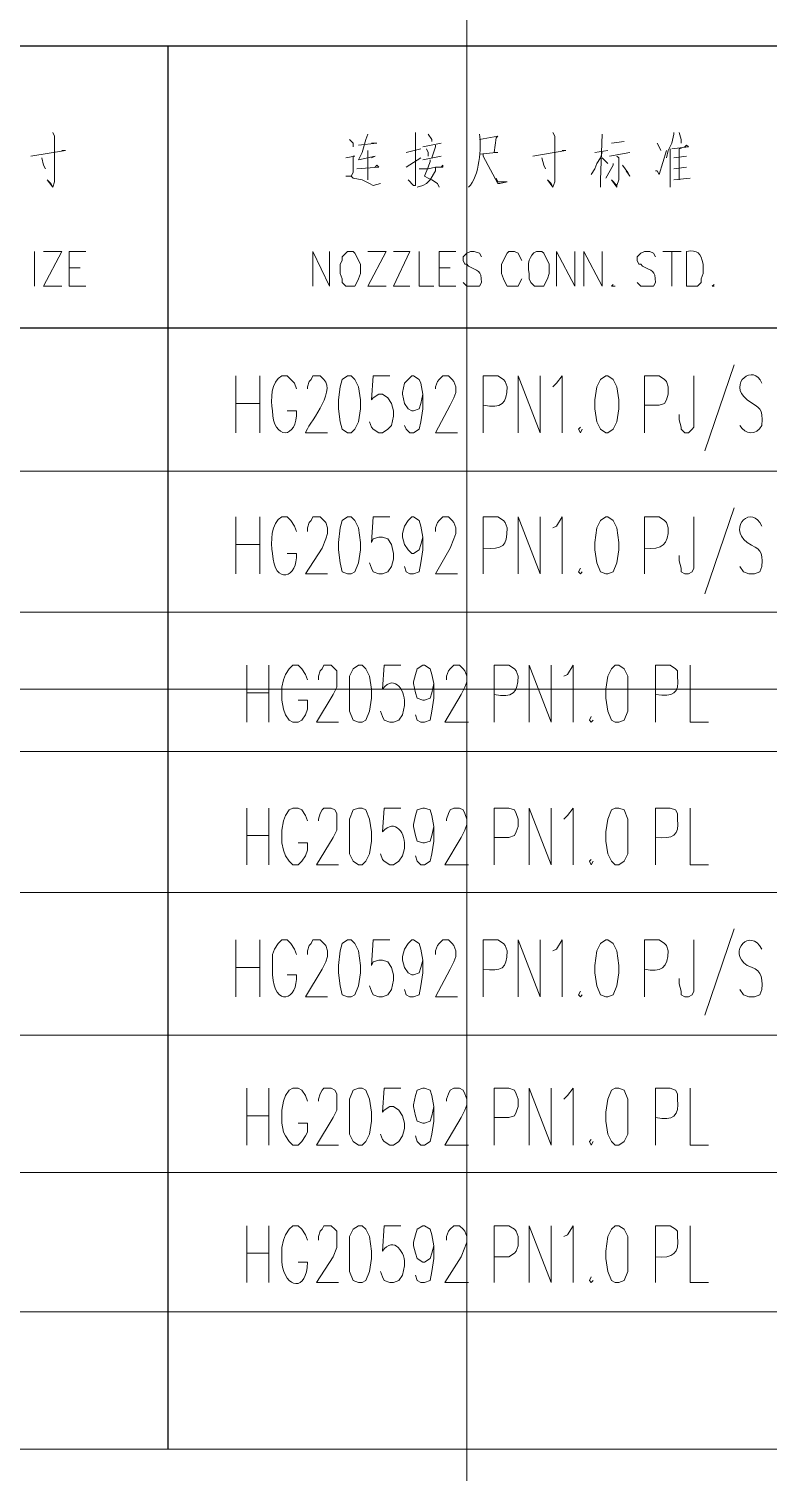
# Model space of a CAD drawing. Header units: millimetres. Extents: x 0 to 825, y 0 to 1167.
# Drawn here: x 616.6 to 689.3, y 506.6 to 648.4 of the extents above; entities that cross this region are included whole.
import ezdxf

# ---------------------------------------------------------------- set-up
doc = ezdxf.new("R2010")
doc.units = ezdxf.units.MM
doc.layers.add('1', color=7, linetype='Continuous')

msp = doc.modelspace()

# ---------------------------------------------------------------- linework, layer by layer
at = {"layer": '1', "color": 30, "lineweight": 9}
for points in [[(659.661732, 0.141732), (659.661732, 1166.901732)], [(824.541732, 583.521732), (0.141732, 583.521732)]]:
    msp.add_lwpolyline(points, dxfattribs=at)
at = {"layer": '1', "color": 0, "lineweight": 25}
for points in [[(810.501732, 646.701732), (560.661732, 646.701732)], [(660.921732, 646.701732), (560.841732, 646.701732)], [(630.321732, 508.821732), (630.321732, 646.701732)], [(810.501732, 618.981732), (560.841732, 618.981732)]]:
    msp.add_lwpolyline(points, dxfattribs=at)
at = {"layer": '1', "color": 0, "lineweight": 9}
for points in [[(618.981732, 638.241732), (619.161732, 637.881732), (619.161732, 633.381732), (618.981732, 632.841732), (618.801732, 633.201732), (618.801732, 633.201732), (618.441732, 633.561732), (618.981732, 632.841732)], [(648.141732, 637.521732), (648.501732, 637.161732), (648.501732, 636.981732), (648.501732, 636.801732)], [(649.941732, 638.061732), (649.761732, 637.521732), (649.401732, 636.261732), (649.041732, 635.541732), (649.041732, 635.541732), (650.661732, 635.901732), (650.661732, 635.901732), (650.301732, 635.721732)], [(649.041732, 636.981732), (650.841732, 637.161732), (650.661732, 637.161732), (650.301732, 637.161732)], [(654.621732, 638.241732), (654.621732, 637.881732), (654.621732, 638.061732), (654.621732, 634.641732), (654.621732, 633.021732), (654.441732, 633.021732), (653.901732, 633.561732), (654.441732, 633.021732)], [(655.341732, 636.801732), (657.141732, 637.161732)], [(655.881732, 638.061732), (656.241732, 637.521732), (656.241732, 637.341732)], [(656.601732, 636.981732), (656.601732, 636.801732), (656.241732, 635.721732)], [(660.921732, 637.521732), (662.721732, 637.881732), (662.721732, 637.881732), (662.541732, 637.701732), (662.361732, 636.261732), (662.721732, 636.261732), (662.541732, 636.261732), (660.921732, 636.081732)], [(668.121732, 638.241732), (668.301732, 637.881732), (668.301732, 633.381732), (668.121732, 632.841732), (667.941732, 633.201732), (667.941732, 633.201732), (667.581732, 633.561732), (668.121732, 632.841732)], [(672.981732, 638.061732), (672.801732, 633.561732), (672.801732, 632.841732), (672.801732, 633.201732), (672.801732, 633.741732)], [(673.881732, 637.161732), (675.141732, 637.341732)], [(678.381732, 637.161732), (678.561732, 636.801732), (678.741732, 636.441732)], [(680.001732, 638.241732), (680.001732, 638.061732), (679.821732, 637.161732), (679.461732, 636.441732), (679.281732, 635.721732)], [(679.821732, 636.621732), (681.441732, 636.801732), (681.261732, 636.981732), (681.081732, 636.801732), (680.541732, 636.621732), (680.541732, 633.561732)], [(680.541732, 638.241732), (680.721732, 637.521732), (680.721732, 637.161732)], [(616.821732, 635.901732), (620.241732, 636.441732), (620.061732, 636.441732), (619.881732, 636.441732)], [(617.901732, 635.721732), (618.081732, 635.001732), (618.261732, 634.641732)], [(647.781732, 635.721732), (648.681732, 635.901732), (648.501732, 635.901732), (648.501732, 635.361732), (648.501732, 635.001732), (648.501732, 634.821732), (648.501732, 634.281732), (648.321732, 633.921732)], [(649.941732, 636.441732), (649.941732, 633.561732), (649.941732, 633.921732), (649.941732, 634.281732)], [(653.721732, 636.261732), (655.161732, 636.621732)], [(653.721732, 634.821732), (655.161732, 635.721732)], [(655.341732, 635.541732), (657.141732, 635.901732)], [(656.061732, 635.541732), (656.061732, 635.361732), (655.881732, 634.821732), (655.521732, 633.921732), (655.881732, 633.741732), (656.241732, 633.561732), (656.781732, 633.201732), (656.961732, 632.841732)], [(655.701732, 636.621732), (655.881732, 636.261732), (655.881732, 635.901732)], [(661.281732, 636.081732), (661.281732, 635.901732), (662.721732, 633.201732), (662.901732, 633.201732), (663.621732, 633.381732), (662.721732, 633.381732), (662.541732, 633.741732)], [(666.141732, 635.901732), (669.381732, 636.441732), (669.201732, 636.441732), (669.021732, 636.441732)], [(667.041732, 635.721732), (667.221732, 635.001732), (667.401732, 634.641732)], [(672.981732, 636.261732), (672.801732, 635.721732), (672.441732, 635.181732), (672.261732, 634.641732), (671.901732, 634.101732)], [(672.261732, 636.261732), (673.521732, 636.441732)], [(672.981732, 635.721732), (673.521732, 635.181732)], [(673.701732, 635.901732), (675.681732, 636.261732)], [(674.421732, 635.901732), (674.601732, 635.721732), (674.601732, 633.561732), (674.421732, 633.021732), (674.421732, 632.841732), (673.881732, 633.561732), (674.421732, 633.021732)], [(678.201732, 634.461732), (678.381732, 634.461732), (678.561732, 634.101732), (679.281732, 636.441732)], [(679.641732, 636.621732), (679.641732, 633.201732), (679.641732, 632.841732), (679.641732, 633.201732)], [(680.001732, 635.721732), (681.261732, 635.901732)], [(648.861732, 634.641732), (651.021732, 634.821732), (650.841732, 635.001732), (650.841732, 635.001732), (650.661732, 634.821732)], [(656.601732, 634.821732), (656.601732, 634.461732), (656.061732, 633.561732), (655.701732, 633.201732), (655.341732, 633.021732), (654.801732, 632.841732)], [(654.981732, 634.641732), (655.881732, 634.641732), (656.601732, 634.821732), (657.321732, 634.821732), (657.321732, 635.001732), (657.141732, 634.821732)], [(674.061732, 635.181732), (674.061732, 635.001732), (673.341732, 633.741732)], [(674.961732, 635.001732), (675.501732, 634.281732), (675.681732, 633.921732), (675.321732, 634.461732)], [(680.001732, 634.641732), (681.261732, 634.821732)], [(647.781732, 633.921732), (648.321732, 633.921732), (648.501732, 633.741732), (649.401732, 633.561732), (650.121732, 633.201732), (650.121732, 633.201732), (650.481732, 633.021732), (651.201732, 633.201732), (650.481732, 633.021732), (650.121732, 633.201732)], [(680.001732, 633.561732), (681.621732, 633.741732)], [(617.181732, 623.121732), (617.181732, 626.541732)], [(618.081732, 626.541732), (619.881732, 626.541732), (618.081732, 623.121732), (619.881732, 623.121732)], [(620.601732, 623.121732), (620.601732, 626.541732), (622.221732, 626.541732)], [(644.541732, 623.121732), (644.541732, 626.541732), (646.161732, 623.121732), (646.161732, 626.541732)], [(647.961732, 626.541732), (647.781732, 626.361732), (647.421732, 626.001732), (647.421732, 625.641732), (647.241732, 625.281732), (647.241732, 624.381732), (647.421732, 623.841732), (647.421732, 623.481732), (647.781732, 623.121732), (647.961732, 623.121732), (648.501732, 623.121732), (648.681732, 623.121732), (648.861732, 623.481732), (649.041732, 623.841732), (649.221732, 624.381732), (649.221732, 625.281732), (649.041732, 625.641732), (648.861732, 626.001732), (648.681732, 626.361732), (648.501732, 626.541732), (647.961732, 626.541732)], [(649.941732, 626.541732), (651.741732, 626.541732), (649.941732, 623.121732), (651.741732, 623.121732)], [(652.461732, 626.541732), (654.081732, 626.541732), (652.461732, 623.121732), (654.081732, 623.121732)], [(654.981732, 626.541732), (654.981732, 623.121732), (656.421732, 623.121732)], [(656.961732, 623.121732), (656.961732, 626.541732), (658.581732, 626.541732)], [(665.061732, 625.641732), (664.881732, 626.001732), (664.701732, 626.361732), (664.341732, 626.541732), (663.801732, 626.541732), (663.621732, 626.361732), (663.441732, 626.001732), (663.261732, 625.641732), (663.081732, 625.281732), (663.081732, 624.381732), (663.261732, 623.841732), (663.441732, 623.481732), (663.621732, 623.121732), (663.801732, 623.121732), (664.341732, 623.121732), (664.701732, 623.121732), (664.881732, 623.481732), (665.061732, 623.841732)], [(668.481732, 623.121732), (668.481732, 626.541732), (670.281732, 623.121732), (670.281732, 626.541732)], [(671.181732, 623.121732), (671.181732, 626.541732), (672.981732, 623.121732), (672.981732, 626.541732)], [(678.921732, 626.541732), (680.721732, 626.541732)], [(679.821732, 626.541732), (679.821732, 623.121732)], [(620.601732, 624.921732), (621.681732, 624.921732)], [(656.961732, 624.921732), (658.041732, 624.921732)], [(620.601732, 623.121732), (622.221732, 623.121732)], [(656.961732, 623.121732), (658.581732, 623.121732)], [(674.061732, 623.301732), (673.881732, 623.121732), (674.061732, 623.121732), (674.241732, 623.121732)], [(683.961732, 623.301732), (683.781732, 623.121732), (683.961732, 623.121732), (683.961732, 623.121732)], [(636.981732, 608.721732), (636.981732, 614.301732)], [(639.321732, 614.301732), (639.321732, 608.721732)], [(647.961732, 614.301732), (647.421732, 613.941732), (647.241732, 613.221732), (647.061732, 611.961732), (647.061732, 611.061732), (647.241732, 609.801732), (647.421732, 609.081732), (647.961732, 608.721732), (648.321732, 608.721732), (648.681732, 609.081732), (649.041732, 609.801732), (649.221732, 611.061732), (649.221732, 611.961732), (649.041732, 613.221732), (648.681732, 613.941732), (648.321732, 614.301732), (647.961732, 614.301732)], [(652.101732, 614.301732), (650.481732, 614.301732), (650.301732, 611.961732), (650.481732, 612.141732), (651.021732, 612.501732), (651.381732, 612.501732), (651.921732, 612.141732), (652.281732, 611.601732), (652.461732, 610.881732), (652.461732, 610.341732), (652.281732, 609.441732), (651.921732, 609.081732), (651.381732, 608.721732), (651.021732, 608.721732), (650.481732, 609.081732), (650.301732, 609.261732), (650.121732, 609.801732)], [(655.341732, 612.501732), (655.161732, 611.601732), (654.981732, 611.061732), (654.441732, 610.881732), (654.261732, 610.881732), (653.901732, 611.061732), (653.541732, 611.601732), (653.361732, 612.501732), (653.361732, 612.681732), (653.541732, 613.581732), (653.901732, 613.941732), (654.261732, 614.301732), (654.441732, 614.301732), (654.981732, 613.941732), (655.161732, 613.581732), (655.341732, 612.501732), (655.341732, 611.061732), (655.161732, 609.801732), (654.981732, 609.081732), (654.441732, 608.721732), (654.081732, 608.721732), (653.721732, 609.081732), (653.541732, 609.441732)], [(656.601732, 613.041732), (656.601732, 613.221732), (656.781732, 613.761732), (656.961732, 613.941732), (657.321732, 614.301732), (657.861732, 614.301732), (658.221732, 613.941732), (658.401732, 613.761732), (658.581732, 613.221732), (658.581732, 612.681732), (658.401732, 612.141732), (658.041732, 611.421732), (656.601732, 608.721732), (658.761732, 608.721732)], [(664.701732, 608.721732), (664.701732, 614.301732), (666.861732, 608.721732), (666.861732, 614.301732)], [(668.121732, 613.221732), (668.481732, 613.581732), (669.021732, 614.301732), (669.021732, 608.721732)], [(673.341732, 614.301732), (672.801732, 613.941732), (672.441732, 613.221732), (672.261732, 611.961732), (672.261732, 611.061732), (672.441732, 609.801732), (672.801732, 609.081732), (673.341732, 608.721732), (673.521732, 608.721732), (674.061732, 609.081732), (674.421732, 609.801732), (674.601732, 611.061732), (674.601732, 611.961732), (674.421732, 613.221732), (674.061732, 613.941732), (673.521732, 614.301732), (673.341732, 614.301732)], [(677.121732, 608.721732), (677.121732, 614.301732), (678.561732, 614.301732), (679.101732, 613.941732), (679.281732, 613.761732), (679.461732, 613.221732), (679.461732, 612.501732), (679.281732, 611.961732), (679.101732, 611.601732), (678.561732, 611.421732), (677.121732, 611.421732)], [(681.981732, 614.301732), (681.981732, 609.981732), (681.981732, 609.261732), (681.801732, 609.081732), (681.441732, 608.721732), (681.081732, 608.721732), (680.721732, 609.081732), (680.721732, 609.261732), (680.541732, 609.981732), (680.541732, 610.521732)], [(685.941732, 615.381732), (683.061732, 606.921732)], [(636.981732, 611.601732), (639.321732, 611.601732)], [(670.821732, 609.261732), (670.641732, 609.081732), (670.821732, 608.721732), (671.001732, 609.081732)], [(810.501732, 604.941732), (560.841732, 604.941732)], [(636.981732, 594.861732), (636.981732, 600.441732)], [(639.321732, 600.441732), (639.321732, 594.861732)], [(644.001732, 599.001732), (644.001732, 599.361732), (644.181732, 599.901732), (644.361732, 600.081732), (644.541732, 600.441732), (645.261732, 600.441732), (645.621732, 600.081732), (645.801732, 599.901732), (645.981732, 599.361732), (645.981732, 598.821732), (645.801732, 598.281732), (645.441732, 597.381732), (643.821732, 594.861732), (645.981732, 594.861732)], [(647.961732, 600.441732), (647.421732, 600.081732), (647.241732, 599.361732), (647.061732, 597.921732), (647.061732, 597.201732), (647.241732, 595.941732), (647.421732, 595.041732), (647.961732, 594.861732), (648.321732, 594.861732), (648.681732, 595.041732), (649.041732, 595.941732), (649.221732, 597.201732), (649.221732, 597.921732), (649.041732, 599.361732), (648.681732, 600.081732), (648.321732, 600.441732), (647.961732, 600.441732)], [(652.101732, 600.441732), (650.481732, 600.441732), (650.301732, 597.921732), (650.481732, 598.281732), (651.021732, 598.461732), (651.381732, 598.461732), (651.921732, 598.281732), (652.281732, 597.741732), (652.461732, 596.841732), (652.461732, 596.301732), (652.281732, 595.581732), (651.921732, 595.041732), (651.381732, 594.861732), (651.021732, 594.861732), (650.481732, 595.041732), (650.301732, 595.401732), (650.121732, 595.941732)], [(655.341732, 598.461732), (655.161732, 597.741732), (654.981732, 597.201732), (654.441732, 596.841732), (654.261732, 596.841732), (653.901732, 597.201732), (653.541732, 597.741732), (653.361732, 598.461732), (653.361732, 598.821732), (653.541732, 599.541732), (653.901732, 600.081732), (654.261732, 600.441732), (654.441732, 600.441732), (654.981732, 600.081732), (655.161732, 599.541732), (655.341732, 598.461732), (655.341732, 597.201732), (655.161732, 595.941732), (654.981732, 595.041732), (654.441732, 594.861732), (654.081732, 594.861732), (653.721732, 595.041732), (653.541732, 595.581732)], [(656.601732, 599.001732), (656.601732, 599.361732), (656.781732, 599.901732), (656.961732, 600.081732), (657.321732, 600.441732), (657.861732, 600.441732), (658.221732, 600.081732), (658.401732, 599.901732), (658.581732, 599.361732), (658.581732, 598.821732), (658.401732, 598.281732), (658.041732, 597.381732), (656.601732, 594.861732), (658.761732, 594.861732)], [(664.701732, 594.861732), (664.701732, 600.441732), (666.861732, 594.861732), (666.861732, 600.441732)], [(668.121732, 599.361732), (668.481732, 599.541732), (669.021732, 600.441732), (669.021732, 594.861732)], [(673.341732, 600.441732), (672.801732, 600.081732), (672.441732, 599.361732), (672.261732, 597.921732), (672.261732, 597.201732), (672.441732, 595.941732), (672.801732, 595.041732), (673.341732, 594.861732), (673.521732, 594.861732), (674.061732, 595.041732), (674.421732, 595.941732), (674.601732, 597.201732), (674.601732, 597.921732), (674.421732, 599.361732), (674.061732, 600.081732), (673.521732, 600.441732), (673.341732, 600.441732)], [(681.981732, 600.441732), (681.981732, 596.121732), (681.981732, 595.401732), (681.801732, 595.041732), (681.441732, 594.861732), (681.081732, 594.861732), (680.721732, 595.041732), (680.721732, 595.401732), (680.541732, 596.121732), (680.541732, 596.661732)], [(685.941732, 601.341732), (683.061732, 592.881732)], [(636.981732, 597.741732), (639.321732, 597.741732)], [(670.821732, 595.401732), (670.641732, 595.041732), (670.821732, 594.861732), (671.001732, 595.041732)], [(810.501732, 591.081732), (560.841732, 591.081732)], [(638.061732, 580.281732), (638.061732, 585.861732)], [(640.221732, 585.861732), (640.221732, 580.281732)], [(644.001732, 584.421732), (643.821732, 584.961732), (643.461732, 585.501732), (643.101732, 585.861732), (642.561732, 585.861732), (642.201732, 585.501732), (641.841732, 584.961732), (641.661732, 584.421732), (641.481732, 583.701732), (641.481732, 582.441732), (641.661732, 581.541732), (641.841732, 581.001732), (642.201732, 580.461732), (642.561732, 580.281732), (643.101732, 580.281732), (643.461732, 580.461732), (643.821732, 581.001732), (644.001732, 581.541732), (644.001732, 582.441732), (643.101732, 582.441732)], [(645.081732, 584.421732), (645.081732, 584.781732), (645.261732, 585.321732), (645.441732, 585.501732), (645.621732, 585.861732), (646.341732, 585.861732), (646.701732, 585.501732), (646.881732, 585.321732), (646.881732, 584.781732), (646.881732, 584.241732), (646.881732, 583.701732), (646.521732, 582.981732), (644.901732, 580.281732), (647.061732, 580.281732)], [(649.041732, 585.861732), (648.501732, 585.501732), (648.141732, 584.781732), (648.141732, 583.521732), (648.141732, 582.621732), (648.141732, 581.361732), (648.501732, 580.461732), (649.041732, 580.281732), (649.401732, 580.281732), (649.761732, 580.461732), (650.121732, 581.361732), (650.301732, 582.621732), (650.301732, 583.521732), (650.121732, 584.781732), (649.761732, 585.501732), (649.401732, 585.861732), (649.041732, 585.861732)], [(656.421732, 584.061732), (656.241732, 583.161732), (656.061732, 582.621732), (655.521732, 582.441732), (655.341732, 582.441732), (654.801732, 582.621732), (654.621732, 583.161732), (654.441732, 584.061732), (654.441732, 584.241732), (654.621732, 584.961732), (654.801732, 585.501732), (655.341732, 585.861732), (655.521732, 585.861732), (656.061732, 585.501732), (656.241732, 584.961732), (656.421732, 584.061732), (656.421732, 582.621732), (656.241732, 581.361732), (656.061732, 580.461732), (655.521732, 580.281732), (655.161732, 580.281732), (654.801732, 580.461732), (654.621732, 581.001732)], [(657.681732, 584.421732), (657.681732, 584.781732), (657.861732, 585.321732), (658.041732, 585.501732), (658.401732, 585.861732), (658.941732, 585.861732), (659.301732, 585.501732), (659.481732, 585.321732), (659.661732, 584.781732), (659.661732, 584.241732), (659.481732, 583.701732), (659.121732, 582.981732), (657.501732, 580.281732), (659.841732, 580.281732)], [(665.781732, 580.281732), (665.781732, 585.861732), (667.941732, 580.281732), (667.941732, 585.861732)], [(669.201732, 584.781732), (669.561732, 584.961732), (670.101732, 585.861732), (670.101732, 580.281732)], [(674.241732, 585.861732), (673.881732, 585.501732), (673.521732, 584.781732), (673.341732, 583.521732), (673.341732, 582.621732), (673.521732, 581.361732), (673.881732, 580.461732), (674.241732, 580.281732), (674.601732, 580.281732), (675.141732, 580.461732), (675.501732, 581.361732), (675.501732, 582.621732), (675.501732, 583.521732), (675.501732, 584.781732), (675.141732, 585.501732), (674.601732, 585.861732), (674.241732, 585.861732)], [(681.621732, 585.861732), (681.621732, 580.281732), (683.421732, 580.281732)], [(638.061732, 583.161732), (640.221732, 583.161732)], [(671.901732, 580.821732), (671.721732, 580.461732), (671.901732, 580.281732), (672.081732, 580.461732)], [(810.501732, 577.401732), (560.841732, 577.401732)], [(638.061732, 566.241732), (638.061732, 571.821732)], [(640.221732, 571.821732), (640.221732, 566.241732)], [(644.001732, 570.561732), (643.821732, 571.101732), (643.461732, 571.641732), (643.101732, 571.821732), (642.561732, 571.821732), (642.201732, 571.641732), (641.841732, 571.101732), (641.661732, 570.561732), (641.481732, 569.661732), (641.481732, 568.401732), (641.661732, 567.681732), (641.841732, 567.141732), (642.201732, 566.601732), (642.561732, 566.241732), (643.101732, 566.241732), (643.461732, 566.601732), (643.821732, 567.141732), (644.001732, 567.681732), (644.001732, 568.401732), (643.101732, 568.401732)], [(645.081732, 570.561732), (645.081732, 570.741732), (645.261732, 571.281732), (645.441732, 571.641732), (645.621732, 571.821732), (646.341732, 571.821732), (646.701732, 571.641732), (646.881732, 571.281732), (646.881732, 570.741732), (646.881732, 570.201732), (646.881732, 569.661732), (646.521732, 568.941732), (644.901732, 566.241732), (647.061732, 566.241732)], [(649.041732, 571.821732), (648.501732, 571.641732), (648.141732, 570.741732), (648.141732, 569.481732), (648.141732, 568.581732), (648.141732, 567.321732), (648.501732, 566.601732), (649.041732, 566.241732), (649.401732, 566.241732), (649.761732, 566.601732), (650.121732, 567.321732), (650.301732, 568.581732), (650.301732, 569.481732), (650.121732, 570.741732), (649.761732, 571.641732), (649.401732, 571.821732), (649.041732, 571.821732)], [(656.421732, 570.021732), (656.241732, 569.121732), (656.061732, 568.581732), (655.521732, 568.401732), (655.341732, 568.401732), (654.801732, 568.581732), (654.621732, 569.121732), (654.441732, 570.021732), (654.441732, 570.201732), (654.621732, 571.101732), (654.801732, 571.641732), (655.341732, 571.821732), (655.521732, 571.821732), (656.061732, 571.641732), (656.241732, 571.101732), (656.421732, 570.021732), (656.421732, 568.581732), (656.241732, 567.321732), (656.061732, 566.601732), (655.521732, 566.241732), (655.161732, 566.241732), (654.801732, 566.601732), (654.621732, 567.141732)], [(657.681732, 570.561732), (657.681732, 570.741732), (657.861732, 571.281732), (658.041732, 571.641732), (658.401732, 571.821732), (658.941732, 571.821732), (659.301732, 571.641732), (659.481732, 571.281732), (659.661732, 570.741732), (659.661732, 570.201732), (659.481732, 569.661732), (659.121732, 568.941732), (657.501732, 566.241732), (659.841732, 566.241732)], [(662.361732, 566.241732), (662.361732, 571.821732), (663.801732, 571.821732), (664.341732, 571.641732), (664.521732, 571.281732), (664.701732, 570.741732), (664.701732, 570.021732), (664.521732, 569.481732), (664.341732, 569.121732), (663.801732, 568.941732), (662.361732, 568.941732)], [(665.781732, 566.241732), (665.781732, 571.821732), (667.941732, 566.241732), (667.941732, 571.821732)], [(669.201732, 570.741732), (669.561732, 571.101732), (670.101732, 571.821732), (670.101732, 566.241732)], [(674.241732, 571.821732), (673.881732, 571.641732), (673.521732, 570.741732), (673.341732, 569.481732), (673.341732, 568.581732), (673.521732, 567.321732), (673.881732, 566.601732), (674.241732, 566.241732), (674.601732, 566.241732), (675.141732, 566.601732), (675.501732, 567.321732), (675.501732, 568.581732), (675.501732, 569.481732), (675.501732, 570.741732), (675.141732, 571.641732), (674.601732, 571.821732), (674.241732, 571.821732)], [(681.621732, 571.821732), (681.621732, 566.241732), (683.421732, 566.241732)], [(638.061732, 569.121732), (640.221732, 569.121732)], [(671.901732, 566.781732), (671.721732, 566.601732), (671.901732, 566.241732), (672.081732, 566.601732)], [(810.501732, 563.541732), (560.841732, 563.541732)], [(685.941732, 559.941732), (683.061732, 551.481732)], [(636.981732, 553.281732), (636.981732, 558.861732)], [(639.321732, 558.861732), (639.321732, 553.281732)], [(644.001732, 557.421732), (644.001732, 557.781732), (644.181732, 558.321732), (644.361732, 558.501732), (644.541732, 558.861732), (645.261732, 558.861732), (645.621732, 558.501732), (645.801732, 558.321732), (645.981732, 557.781732), (645.981732, 557.241732), (645.801732, 556.701732), (645.441732, 555.981732), (643.821732, 553.281732), (645.981732, 553.281732)], [(647.961732, 558.861732), (647.421732, 558.501732), (647.241732, 557.781732), (647.061732, 556.341732), (647.061732, 555.621732), (647.241732, 554.361732), (647.421732, 553.461732), (647.961732, 553.281732), (648.321732, 553.281732), (648.681732, 553.461732), (649.041732, 554.361732), (649.221732, 555.621732), (649.221732, 556.341732), (649.041732, 557.781732), (648.681732, 558.501732), (648.321732, 558.861732), (647.961732, 558.861732)], [(652.101732, 558.861732), (650.481732, 558.861732), (650.301732, 556.341732), (650.481732, 556.701732), (651.021732, 556.881732), (651.381732, 556.881732), (651.921732, 556.701732), (652.281732, 556.161732), (652.461732, 555.441732), (652.461732, 554.901732), (652.281732, 554.001732), (651.921732, 553.461732), (651.381732, 553.281732), (651.021732, 553.281732), (650.481732, 553.461732), (650.301732, 553.821732), (650.121732, 554.361732)], [(655.341732, 556.881732), (655.161732, 556.161732), (654.981732, 555.621732), (654.441732, 555.441732), (654.261732, 555.441732), (653.901732, 555.621732), (653.541732, 556.161732), (653.361732, 556.881732), (653.361732, 557.241732), (653.541732, 557.961732), (653.901732, 558.501732), (654.261732, 558.861732), (654.441732, 558.861732), (654.981732, 558.501732), (655.161732, 557.961732), (655.341732, 556.881732), (655.341732, 555.621732), (655.161732, 554.361732), (654.981732, 553.461732), (654.441732, 553.281732), (654.081732, 553.281732), (653.721732, 553.461732), (653.541732, 554.001732)], [(656.601732, 557.421732), (656.601732, 557.781732), (656.781732, 558.321732), (656.961732, 558.501732), (657.321732, 558.861732), (657.861732, 558.861732), (658.221732, 558.501732), (658.401732, 558.321732), (658.581732, 557.781732), (658.581732, 557.241732), (658.401732, 556.701732), (658.041732, 555.981732), (656.601732, 553.281732), (658.761732, 553.281732)], [(664.701732, 553.281732), (664.701732, 558.861732), (666.861732, 553.281732), (666.861732, 558.861732)], [(668.121732, 557.781732), (668.481732, 557.961732), (669.021732, 558.861732), (669.021732, 553.281732)], [(673.341732, 558.861732), (672.801732, 558.501732), (672.441732, 557.781732), (672.261732, 556.341732), (672.261732, 555.621732), (672.441732, 554.361732), (672.801732, 553.461732), (673.341732, 553.281732), (673.521732, 553.281732), (674.061732, 553.461732), (674.421732, 554.361732), (674.601732, 555.621732), (674.601732, 556.341732), (674.421732, 557.781732), (674.061732, 558.501732), (673.521732, 558.861732), (673.341732, 558.861732)], [(681.981732, 558.861732), (681.981732, 554.541732), (681.981732, 553.821732), (681.801732, 553.461732), (681.441732, 553.281732), (681.081732, 553.281732), (680.721732, 553.461732), (680.721732, 553.821732), (680.541732, 554.541732), (680.541732, 555.081732)], [(636.981732, 556.161732), (639.321732, 556.161732)], [(670.821732, 553.821732), (670.641732, 553.461732), (670.821732, 553.281732), (671.001732, 553.461732)], [(810.501732, 549.501732), (560.841732, 549.501732)], [(638.061732, 538.701732), (638.061732, 544.281732)], [(640.221732, 544.281732), (640.221732, 538.701732)], [(644.001732, 543.021732), (643.821732, 543.561732), (643.461732, 544.101732), (643.101732, 544.281732), (642.561732, 544.281732), (642.201732, 544.101732), (641.841732, 543.561732), (641.661732, 543.021732), (641.481732, 542.121732), (641.481732, 540.861732), (641.661732, 539.961732), (641.841732, 539.601732), (642.201732, 539.061732), (642.561732, 538.701732), (643.101732, 538.701732), (643.461732, 539.061732), (643.821732, 539.601732), (644.001732, 539.961732), (644.001732, 540.861732), (643.101732, 540.861732)], [(645.081732, 543.021732), (645.081732, 543.201732), (645.261732, 543.741732), (645.441732, 544.101732), (645.621732, 544.281732), (646.341732, 544.281732), (646.701732, 544.101732), (646.881732, 543.741732), (646.881732, 543.201732), (646.881732, 542.661732), (646.881732, 542.121732), (646.521732, 541.401732), (644.901732, 538.701732), (647.061732, 538.701732)], [(649.041732, 544.281732), (648.501732, 544.101732), (648.141732, 543.201732), (648.141732, 541.941732), (648.141732, 541.041732), (648.141732, 539.781732), (648.501732, 539.061732), (649.041732, 538.701732), (649.401732, 538.701732), (649.761732, 539.061732), (650.121732, 539.781732), (650.301732, 541.041732), (650.301732, 541.941732), (650.121732, 543.201732), (649.761732, 544.101732), (649.401732, 544.281732), (649.041732, 544.281732)], [(653.181732, 544.281732), (651.561732, 544.281732), (651.381732, 541.941732), (651.561732, 542.121732), (652.101732, 542.481732), (652.461732, 542.481732), (653.001732, 542.121732), (653.361732, 541.581732), (653.541732, 540.861732), (653.541732, 540.321732), (653.361732, 539.601732), (653.001732, 539.061732), (652.461732, 538.701732), (652.101732, 538.701732), (651.561732, 539.061732), (651.381732, 539.241732), (651.201732, 539.781732)], [(656.421732, 542.481732), (656.241732, 541.581732), (656.061732, 541.041732), (655.521732, 540.861732), (655.341732, 540.861732), (654.801732, 541.041732), (654.621732, 541.581732), (654.441732, 542.481732), (654.441732, 542.661732), (654.621732, 543.561732), (654.801732, 544.101732), (655.341732, 544.281732), (655.521732, 544.281732), (656.061732, 544.101732), (656.241732, 543.561732), (656.421732, 542.481732), (656.421732, 541.041732), (656.241732, 539.781732), (656.061732, 539.061732), (655.521732, 538.701732), (655.161732, 538.701732), (654.801732, 539.061732), (654.621732, 539.601732)], [(657.681732, 543.021732), (657.681732, 543.201732), (657.861732, 543.741732), (658.041732, 544.101732), (658.401732, 544.281732), (658.941732, 544.281732), (659.301732, 544.101732), (659.481732, 543.741732), (659.661732, 543.201732), (659.661732, 542.661732), (659.481732, 542.121732), (659.121732, 541.401732), (657.501732, 538.701732), (659.841732, 538.701732)], [(662.361732, 538.701732), (662.361732, 544.281732), (663.801732, 544.281732), (664.341732, 544.101732), (664.521732, 543.741732), (664.701732, 543.201732), (664.701732, 542.481732), (664.521732, 541.941732), (664.341732, 541.581732), (663.801732, 541.401732), (662.361732, 541.401732)], [(665.781732, 538.701732), (665.781732, 544.281732), (667.941732, 538.701732), (667.941732, 544.281732)], [(669.201732, 543.201732), (669.561732, 543.561732), (670.101732, 544.281732), (670.101732, 538.701732)], [(674.241732, 544.281732), (673.881732, 544.101732), (673.521732, 543.201732), (673.341732, 541.941732), (673.341732, 541.041732), (673.521732, 539.781732), (673.881732, 539.061732), (674.241732, 538.701732), (674.601732, 538.701732), (675.141732, 539.061732), (675.501732, 539.781732), (675.501732, 541.041732), (675.501732, 541.941732), (675.501732, 543.201732), (675.141732, 544.101732), (674.601732, 544.281732), (674.241732, 544.281732)], [(681.621732, 544.281732), (681.621732, 538.701732), (683.421732, 538.701732)], [(638.061732, 541.581732), (640.221732, 541.581732)], [(671.901732, 539.241732), (671.721732, 539.061732), (671.901732, 538.701732), (672.081732, 539.061732)], [(810.501732, 536.001732), (560.841732, 536.001732)], [(810.501732, 536.001732), (560.841732, 536.001732)], [(638.061732, 525.201732), (638.061732, 530.781732)], [(640.221732, 530.781732), (640.221732, 525.201732)], [(645.081732, 529.341732), (645.081732, 529.701732), (645.261732, 530.241732), (645.441732, 530.421732), (645.621732, 530.781732), (646.341732, 530.781732), (646.701732, 530.421732), (646.881732, 530.241732), (646.881732, 529.701732), (646.881732, 529.161732), (646.881732, 528.621732), (646.521732, 527.721732), (644.901732, 525.201732), (647.061732, 525.201732)], [(649.041732, 530.781732), (648.501732, 530.421732), (648.141732, 529.701732), (648.141732, 528.261732), (648.141732, 527.541732), (648.141732, 526.281732), (648.501732, 525.381732), (649.041732, 525.201732), (649.401732, 525.201732), (649.761732, 525.381732), (650.121732, 526.281732), (650.301732, 527.541732), (650.301732, 528.261732), (650.121732, 529.701732), (649.761732, 530.421732), (649.401732, 530.781732), (649.041732, 530.781732)], [(656.421732, 528.801732), (656.241732, 528.081732), (656.061732, 527.541732), (655.521732, 527.181732), (655.341732, 527.181732), (654.801732, 527.541732), (654.621732, 528.081732), (654.441732, 528.801732), (654.441732, 529.161732), (654.621732, 529.881732), (654.801732, 530.421732), (655.341732, 530.781732), (655.521732, 530.781732), (656.061732, 530.421732), (656.241732, 529.881732), (656.421732, 528.801732), (656.421732, 527.541732), (656.241732, 526.281732), (656.061732, 525.381732), (655.521732, 525.201732), (655.161732, 525.201732), (654.801732, 525.381732), (654.621732, 525.921732)], [(657.681732, 529.341732), (657.681732, 529.701732), (657.861732, 530.241732), (658.041732, 530.421732), (658.401732, 530.781732), (658.941732, 530.781732), (659.301732, 530.421732), (659.481732, 530.241732), (659.661732, 529.701732), (659.661732, 529.161732), (659.481732, 528.621732), (659.121732, 527.721732), (657.501732, 525.201732), (659.841732, 525.201732)], [(662.361732, 525.201732), (662.361732, 530.781732), (663.801732, 530.781732), (664.341732, 530.421732), (664.521732, 530.241732), (664.701732, 529.701732), (664.701732, 528.801732), (664.521732, 528.261732), (664.341732, 528.081732), (663.801732, 527.721732), (662.361732, 527.721732)], [(665.781732, 525.201732), (665.781732, 530.781732), (667.941732, 525.201732), (667.941732, 530.781732)], [(669.201732, 529.701732), (669.561732, 529.881732), (670.101732, 530.781732), (670.101732, 525.201732)], [(674.241732, 530.781732), (673.881732, 530.421732), (673.521732, 529.701732), (673.341732, 528.261732), (673.341732, 527.541732), (673.521732, 526.281732), (673.881732, 525.381732), (674.241732, 525.201732), (674.601732, 525.201732), (675.141732, 525.381732), (675.501732, 526.281732), (675.501732, 527.541732), (675.501732, 528.261732), (675.501732, 529.701732), (675.141732, 530.421732), (674.601732, 530.781732), (674.241732, 530.781732)], [(681.621732, 530.781732), (681.621732, 525.201732), (683.421732, 525.201732)], [(638.061732, 528.081732), (640.221732, 528.081732)], [(671.901732, 525.741732), (671.721732, 525.381732), (671.901732, 525.201732), (672.081732, 525.381732)], [(810.501732, 522.321732), (560.841732, 522.321732)], [(810.501732, 522.321732), (560.841732, 522.321732)], [(810.501732, 508.821732), (560.841732, 508.821732), (810.501732, 508.821732)]]:
    msp.add_lwpolyline(points, dxfattribs=at)
msp.add_open_spline([(660.921732, 638.061732), (661.101732, 636.801732), (660.921732, 633.921732), (659.841732, 632.841732)], degree=3, dxfattribs=at)
for points, knots in [([(661.101732, 626.001732), (661.101732, 626.001732), (660.921732, 626.361732), (660.921732, 626.361732), (660.921732, 626.361732), (660.381732, 626.541732), (660.381732, 626.541732), (660.381732, 626.541732), (660.021732, 626.541732), (660.021732, 626.541732), (660.021732, 626.541732), (659.661732, 626.361732), (659.661732, 626.361732), (659.661732, 626.361732), (659.301732, 626.001732), (659.301732, 626.001732), (659.301732, 626.001732), (659.301732, 625.641732), (659.301732, 625.641732), (659.301732, 625.641732), (659.481732, 625.281732), (659.481732, 625.281732), (659.481732, 625.281732), (659.661732, 625.281732), (659.661732, 625.281732), (659.661732, 625.281732), (659.841732, 625.101732), (659.841732, 625.101732), (660.741732, 624.561732), (661.101732, 624.741732), (661.101732, 623.481732), (661.101732, 623.481732), (660.921732, 623.121732), (660.921732, 623.121732), (660.921732, 623.121732), (660.381732, 623.121732), (660.381732, 623.121732), (660.381732, 623.121732), (660.021732, 623.121732), (660.021732, 623.121732), (660.021732, 623.121732), (659.661732, 623.121732), (659.661732, 623.121732), (659.661732, 623.121732), (659.301732, 623.481732), (659.301732, 623.481732)], [0, 0, 0, 0, 1, 1, 1, 2, 2, 2, 3, 3, 3, 4, 4, 4, 5, 5, 5, 6, 6, 6, 7, 7, 7, 8, 8, 8, 9, 9, 9, 10, 10, 10, 11, 11, 11, 12, 12, 12, 13, 13, 13, 14, 14, 14, 15, 15, 15, 15]), ([(666.501732, 626.541732), (665.781732, 626.181732), (665.601732, 625.281732), (665.781732, 624.381732), (665.781732, 624.381732), (665.781732, 623.841732), (665.781732, 623.841732), (665.781732, 623.841732), (665.961732, 623.481732), (665.961732, 623.481732), (665.961732, 623.481732), (666.321732, 623.121732), (666.321732, 623.121732), (666.321732, 623.121732), (666.501732, 623.121732), (666.501732, 623.121732), (666.501732, 623.121732), (667.041732, 623.121732), (667.041732, 623.121732), (667.041732, 623.121732), (667.221732, 623.121732), (667.221732, 623.121732), (667.221732, 623.121732), (667.401732, 623.481732), (667.401732, 623.481732), (667.401732, 623.481732), (667.581732, 623.841732), (667.581732, 623.841732), (667.581732, 623.841732), (667.761732, 624.381732), (667.761732, 624.381732), (667.761732, 624.381732), (667.761732, 625.281732), (667.761732, 625.281732), (667.761732, 625.281732), (667.581732, 625.641732), (667.581732, 625.641732), (667.581732, 625.641732), (667.401732, 626.001732), (667.401732, 626.001732), (667.401732, 626.001732), (667.221732, 626.361732), (667.221732, 626.361732), (667.221732, 626.361732), (667.041732, 626.541732), (667.041732, 626.541732), (667.041732, 626.541732), (666.501732, 626.541732), (666.501732, 626.541732)], [0, 0, 0, 0, 1, 1, 1, 2, 2, 2, 3, 3, 3, 4, 4, 4, 5, 5, 5, 6, 6, 6, 7, 7, 7, 8, 8, 8, 9, 9, 9, 10, 10, 10, 11, 11, 11, 12, 12, 12, 13, 13, 13, 14, 14, 14, 15, 15, 15, 16, 16, 16, 16]), ([(678.201732, 626.001732), (678.201732, 626.001732), (678.021732, 626.361732), (678.021732, 626.361732), (678.021732, 626.361732), (677.661732, 626.541732), (677.661732, 626.541732), (677.661732, 626.541732), (677.121732, 626.541732), (677.121732, 626.541732), (677.121732, 626.541732), (676.761732, 626.361732), (676.761732, 626.361732), (676.761732, 626.361732), (676.401732, 626.001732), (676.401732, 626.001732), (676.401732, 626.001732), (676.401732, 625.641732), (676.401732, 625.641732), (676.401732, 625.641732), (676.581732, 625.281732), (676.581732, 625.281732), (676.581732, 625.281732), (676.761732, 625.281732), (676.761732, 625.281732), (676.761732, 625.281732), (676.941732, 625.101732), (676.941732, 625.101732), (677.841732, 624.561732), (678.201732, 624.741732), (678.201732, 623.481732), (678.201732, 623.481732), (678.021732, 623.121732), (678.021732, 623.121732), (678.021732, 623.121732), (677.661732, 623.121732), (677.661732, 623.121732), (677.661732, 623.121732), (677.121732, 623.121732), (677.121732, 623.121732), (677.121732, 623.121732), (676.761732, 623.121732), (676.761732, 623.121732), (676.761732, 623.121732), (676.401732, 623.481732), (676.401732, 623.481732)], [0, 0, 0, 0, 1, 1, 1, 2, 2, 2, 3, 3, 3, 4, 4, 4, 5, 5, 5, 6, 6, 6, 7, 7, 7, 8, 8, 8, 9, 9, 9, 10, 10, 10, 11, 11, 11, 12, 12, 12, 13, 13, 13, 14, 14, 14, 15, 15, 15, 15]), ([(681.261732, 623.121732), (681.261732, 623.121732), (681.261732, 626.541732), (681.261732, 626.541732), (682.341732, 626.721732), (682.701732, 626.361732), (682.881732, 625.281732), (682.881732, 625.281732), (682.881732, 624.381732), (682.881732, 624.381732), (682.881732, 624.381732), (682.701732, 623.841732), (682.701732, 623.841732), (682.701732, 623.841732), (682.701732, 623.481732), (682.701732, 623.481732), (682.701732, 623.481732), (682.341732, 623.121732), (682.341732, 623.121732), (682.341732, 623.121732), (681.981732, 623.121732), (681.981732, 623.121732), (681.981732, 623.121732), (681.261732, 623.121732), (681.261732, 623.121732)], [0, 0, 0, 0, 1, 1, 1, 2, 2, 2, 3, 3, 3, 4, 4, 4, 5, 5, 5, 6, 6, 6, 7, 7, 7, 8, 8, 8, 8]), ([(642.921732, 613.041732), (642.921732, 613.041732), (642.741732, 613.581732), (642.741732, 613.581732), (642.741732, 613.581732), (642.381732, 613.941732), (642.381732, 613.941732), (642.381732, 613.941732), (642.021732, 614.301732), (642.021732, 614.301732), (642.021732, 614.301732), (641.481732, 614.301732), (641.481732, 614.301732), (640.401732, 613.761732), (640.401732, 611.961732), (640.581732, 610.881732), (640.581732, 608.001732), (643.101732, 608.001732), (642.921732, 610.881732), (642.921732, 610.881732), (642.021732, 610.881732), (642.021732, 610.881732)], [0, 0, 0, 0, 1, 1, 1, 2, 2, 2, 3, 3, 3, 4, 4, 4, 5, 5, 5, 6, 6, 6, 7, 7, 7, 7]), ([(644.001732, 613.041732), (644.001732, 613.041732), (644.001732, 613.221732), (644.001732, 613.221732), (644.001732, 613.221732), (644.181732, 613.761732), (644.181732, 613.761732), (644.181732, 613.761732), (644.361732, 613.941732), (644.361732, 613.941732), (644.361732, 613.941732), (644.541732, 614.301732), (644.541732, 614.301732), (644.541732, 614.301732), (645.261732, 614.301732), (645.261732, 614.301732), (645.261732, 614.301732), (645.621732, 613.941732), (645.621732, 613.941732), (646.881732, 612.681732), (644.001732, 609.441732), (643.821732, 608.721732), (643.821732, 608.721732), (645.981732, 608.721732), (645.981732, 608.721732)], [0, 0, 0, 0, 1, 1, 1, 2, 2, 2, 3, 3, 3, 4, 4, 4, 5, 5, 5, 6, 6, 6, 7, 7, 7, 8, 8, 8, 8]), ([(661.281732, 608.721732), (661.281732, 608.721732), (661.281732, 614.301732), (661.281732, 614.301732), (661.281732, 614.301732), (662.721732, 614.301732), (662.721732, 614.301732), (662.721732, 614.301732), (663.261732, 613.941732), (663.261732, 613.941732), (663.261732, 613.941732), (663.441732, 613.761732), (663.441732, 613.761732), (663.441732, 613.761732), (663.621732, 613.221732), (663.621732, 613.221732), (663.621732, 611.601732), (663.081732, 611.061732), (661.281732, 611.421732)], [0, 0, 0, 0, 1, 1, 1, 2, 2, 2, 3, 3, 3, 4, 4, 4, 5, 5, 5, 6, 6, 6, 6]), ([(688.641732, 613.581732), (687.921732, 615.561732), (685.221732, 613.581732), (687.201732, 611.961732), (688.461732, 611.061732), (688.821732, 611.241732), (688.641732, 609.441732), (688.101732, 608.361732), (687.021732, 608.541732), (686.481732, 609.441732)], [0, 0, 0, 0, 1, 1, 1, 2, 2, 2, 3, 3, 3, 3]), ([(688.641732, 599.541732), (687.741732, 601.701732), (685.221732, 599.541732), (687.201732, 597.921732), (688.461732, 597.201732), (688.821732, 597.201732), (688.641732, 595.581732), (688.641732, 595.581732), (688.461732, 595.041732), (688.461732, 595.041732), (688.461732, 595.041732), (687.921732, 594.861732), (687.921732, 594.861732), (687.921732, 594.861732), (687.381732, 594.861732), (687.381732, 594.861732), (687.381732, 594.861732), (686.841732, 595.041732), (686.841732, 595.041732), (686.841732, 595.041732), (686.481732, 595.581732), (686.481732, 595.581732)], [0, 0, 0, 0, 1, 1, 1, 2, 2, 2, 3, 3, 3, 4, 4, 4, 5, 5, 5, 6, 6, 6, 7, 7, 7, 7]), ([(642.921732, 599.001732), (642.921732, 599.001732), (642.741732, 599.541732), (642.741732, 599.541732), (642.741732, 599.541732), (642.381732, 600.081732), (642.381732, 600.081732), (642.381732, 600.081732), (642.021732, 600.441732), (642.021732, 600.441732), (642.021732, 600.441732), (641.481732, 600.441732), (641.481732, 600.441732), (640.401732, 599.901732), (640.401732, 597.921732), (640.581732, 596.841732), (640.761732, 593.601732), (643.101732, 594.501732), (642.921732, 596.841732), (642.921732, 596.841732), (642.021732, 596.841732), (642.021732, 596.841732)], [0, 0, 0, 0, 1, 1, 1, 2, 2, 2, 3, 3, 3, 4, 4, 4, 5, 5, 5, 6, 6, 6, 7, 7, 7, 7]), ([(661.281732, 594.861732), (661.281732, 594.861732), (661.281732, 600.441732), (661.281732, 600.441732), (661.281732, 600.441732), (662.721732, 600.441732), (662.721732, 600.441732), (662.721732, 600.441732), (663.261732, 600.081732), (663.261732, 600.081732), (663.261732, 600.081732), (663.441732, 599.901732), (663.441732, 599.901732), (663.441732, 599.901732), (663.621732, 599.361732), (663.621732, 599.361732), (663.621732, 597.561732), (663.261732, 597.201732), (661.281732, 597.381732)], [0, 0, 0, 0, 1, 1, 1, 2, 2, 2, 3, 3, 3, 4, 4, 4, 5, 5, 5, 6, 6, 6, 6]), ([(677.121732, 594.861732), (677.121732, 594.861732), (677.121732, 600.441732), (677.121732, 600.441732), (677.121732, 600.441732), (678.561732, 600.441732), (678.561732, 600.441732), (678.561732, 600.441732), (679.101732, 600.081732), (679.101732, 600.081732), (679.101732, 600.081732), (679.281732, 599.901732), (679.281732, 599.901732), (679.281732, 599.901732), (679.461732, 599.361732), (679.461732, 599.361732), (679.461732, 597.741732), (678.921732, 597.201732), (677.121732, 597.381732)], [0, 0, 0, 0, 1, 1, 1, 2, 2, 2, 3, 3, 3, 4, 4, 4, 5, 5, 5, 6, 6, 6, 6]), ([(653.181732, 585.861732), (653.181732, 585.861732), (651.561732, 585.861732), (651.561732, 585.861732), (651.561732, 585.861732), (651.381732, 583.521732), (651.381732, 583.521732), (652.641732, 585.141732), (653.721732, 583.161732), (653.541732, 581.901732), (653.541732, 581.901732), (653.361732, 581.001732), (653.361732, 581.001732), (653.361732, 581.001732), (653.001732, 580.461732), (653.001732, 580.461732), (653.001732, 580.461732), (652.461732, 580.281732), (652.461732, 580.281732), (652.461732, 580.281732), (652.101732, 580.281732), (652.101732, 580.281732), (652.101732, 580.281732), (651.561732, 580.461732), (651.561732, 580.461732), (651.561732, 580.461732), (651.381732, 580.821732), (651.381732, 580.821732), (651.381732, 580.821732), (651.201732, 581.361732), (651.201732, 581.361732)], [0, 0, 0, 0, 1, 1, 1, 2, 2, 2, 3, 3, 3, 4, 4, 4, 5, 5, 5, 6, 6, 6, 7, 7, 7, 8, 8, 8, 9, 9, 9, 10, 10, 10, 10]), ([(662.361732, 580.281732), (662.361732, 580.281732), (662.361732, 585.861732), (662.361732, 585.861732), (662.361732, 585.861732), (663.801732, 585.861732), (663.801732, 585.861732), (663.801732, 585.861732), (664.341732, 585.501732), (664.341732, 585.501732), (664.341732, 585.501732), (664.521732, 585.321732), (664.521732, 585.321732), (664.521732, 585.321732), (664.701732, 584.781732), (664.701732, 584.781732), (664.701732, 583.161732), (664.161732, 582.621732), (662.361732, 582.981732)], [0, 0, 0, 0, 1, 1, 1, 2, 2, 2, 3, 3, 3, 4, 4, 4, 5, 5, 5, 6, 6, 6, 6]), ([(678.201732, 580.281732), (678.201732, 580.281732), (678.201732, 585.861732), (678.201732, 585.861732), (678.201732, 585.861732), (679.641732, 585.861732), (679.641732, 585.861732), (679.641732, 585.861732), (680.181732, 585.501732), (680.181732, 585.501732), (680.181732, 585.501732), (680.361732, 585.321732), (680.361732, 585.321732), (680.361732, 585.321732), (680.361732, 584.781732), (680.361732, 584.781732), (680.541732, 582.981732), (680.001732, 582.801732), (678.201732, 582.981732)], [0, 0, 0, 0, 1, 1, 1, 2, 2, 2, 3, 3, 3, 4, 4, 4, 5, 5, 5, 6, 6, 6, 6]), ([(653.181732, 571.821732), (653.181732, 571.821732), (651.561732, 571.821732), (651.561732, 571.821732), (651.561732, 571.821732), (651.381732, 569.481732), (651.381732, 569.481732), (652.641732, 570.921732), (653.721732, 569.301732), (653.541732, 567.861732), (653.541732, 567.861732), (653.361732, 567.141732), (653.361732, 567.141732), (653.361732, 567.141732), (653.001732, 566.601732), (653.001732, 566.601732), (653.001732, 566.601732), (652.461732, 566.241732), (652.461732, 566.241732), (652.461732, 566.241732), (652.101732, 566.241732), (652.101732, 566.241732), (652.101732, 566.241732), (651.561732, 566.601732), (651.561732, 566.601732), (651.561732, 566.601732), (651.381732, 566.781732), (651.381732, 566.781732), (651.381732, 566.781732), (651.201732, 567.321732), (651.201732, 567.321732)], [0, 0, 0, 0, 1, 1, 1, 2, 2, 2, 3, 3, 3, 4, 4, 4, 5, 5, 5, 6, 6, 6, 7, 7, 7, 8, 8, 8, 9, 9, 9, 10, 10, 10, 10]), ([(678.201732, 566.241732), (678.201732, 566.241732), (678.201732, 571.821732), (678.201732, 571.821732), (678.201732, 571.821732), (679.641732, 571.821732), (679.641732, 571.821732), (679.641732, 571.821732), (680.181732, 571.641732), (680.181732, 571.641732), (680.181732, 571.641732), (680.361732, 571.281732), (680.361732, 571.281732), (680.361732, 571.281732), (680.361732, 570.741732), (680.361732, 570.741732), (680.541732, 569.121732), (680.001732, 568.761732), (678.201732, 568.941732)], [0, 0, 0, 0, 1, 1, 1, 2, 2, 2, 3, 3, 3, 4, 4, 4, 5, 5, 5, 6, 6, 6, 6]), ([(688.641732, 557.961732), (687.561732, 560.121732), (685.221732, 557.781732), (687.201732, 556.341732), (688.461732, 555.981732), (688.821732, 555.441732), (688.641732, 554.001732), (688.641732, 554.001732), (688.461732, 553.461732), (688.461732, 553.461732), (688.461732, 553.461732), (687.921732, 553.281732), (687.921732, 553.281732), (687.921732, 553.281732), (687.381732, 553.281732), (687.381732, 553.281732), (687.381732, 553.281732), (686.841732, 553.461732), (686.841732, 553.461732), (686.841732, 553.461732), (686.481732, 554.001732), (686.481732, 554.001732)], [0, 0, 0, 0, 1, 1, 1, 2, 2, 2, 3, 3, 3, 4, 4, 4, 5, 5, 5, 6, 6, 6, 7, 7, 7, 7]), ([(642.921732, 557.421732), (642.921732, 557.421732), (642.741732, 557.961732), (642.741732, 557.961732), (642.741732, 557.961732), (642.381732, 558.501732), (642.381732, 558.501732), (642.381732, 558.501732), (642.021732, 558.861732), (642.021732, 558.861732), (642.021732, 558.861732), (641.481732, 558.861732), (641.481732, 558.861732), (641.481732, 558.861732), (641.121732, 558.501732), (641.121732, 558.501732), (641.121732, 558.501732), (640.761732, 557.961732), (640.761732, 557.961732), (640.761732, 557.961732), (640.581732, 557.421732), (640.581732, 557.421732), (640.581732, 557.421732), (640.581732, 556.701732), (640.581732, 556.701732), (640.581732, 556.701732), (640.581732, 555.441732), (640.581732, 555.441732), (640.761732, 552.201732), (643.101732, 552.921732), (642.921732, 555.441732), (642.921732, 555.441732), (642.021732, 555.441732), (642.021732, 555.441732)], [0, 0, 0, 0, 1, 1, 1, 2, 2, 2, 3, 3, 3, 4, 4, 4, 5, 5, 5, 6, 6, 6, 7, 7, 7, 8, 8, 8, 9, 9, 9, 10, 10, 10, 11, 11, 11, 11]), ([(661.281732, 553.281732), (661.281732, 553.281732), (661.281732, 558.861732), (661.281732, 558.861732), (661.281732, 558.861732), (662.721732, 558.861732), (662.721732, 558.861732), (662.721732, 558.861732), (663.261732, 558.501732), (663.261732, 558.501732), (663.261732, 558.501732), (663.441732, 558.321732), (663.441732, 558.321732), (663.441732, 558.321732), (663.621732, 557.781732), (663.621732, 557.781732), (663.621732, 555.981732), (663.081732, 555.801732), (661.281732, 555.981732)], [0, 0, 0, 0, 1, 1, 1, 2, 2, 2, 3, 3, 3, 4, 4, 4, 5, 5, 5, 6, 6, 6, 6]), ([(677.121732, 553.281732), (677.121732, 553.281732), (677.121732, 558.861732), (677.121732, 558.861732), (677.121732, 558.861732), (678.561732, 558.861732), (678.561732, 558.861732), (678.561732, 558.861732), (679.101732, 558.501732), (679.101732, 558.501732), (679.101732, 558.501732), (679.281732, 558.321732), (679.281732, 558.321732), (679.281732, 558.321732), (679.461732, 557.781732), (679.461732, 557.781732), (679.461732, 556.161732), (678.741732, 555.621732), (677.121732, 555.981732)], [0, 0, 0, 0, 1, 1, 1, 2, 2, 2, 3, 3, 3, 4, 4, 4, 5, 5, 5, 6, 6, 6, 6]), ([(678.201732, 538.701732), (678.201732, 538.701732), (678.201732, 544.281732), (678.201732, 544.281732), (678.201732, 544.281732), (679.641732, 544.281732), (679.641732, 544.281732), (679.641732, 544.281732), (680.181732, 544.101732), (680.181732, 544.101732), (680.181732, 544.101732), (680.361732, 543.741732), (680.361732, 543.741732), (680.361732, 543.741732), (680.361732, 543.201732), (680.361732, 543.201732), (680.541732, 541.581732), (680.001732, 541.041732), (678.201732, 541.401732)], [0, 0, 0, 0, 1, 1, 1, 2, 2, 2, 3, 3, 3, 4, 4, 4, 5, 5, 5, 6, 6, 6, 6]), ([(644.001732, 529.341732), (644.001732, 529.341732), (643.821732, 529.881732), (643.821732, 529.881732), (643.821732, 529.881732), (643.461732, 530.421732), (643.461732, 530.421732), (643.461732, 530.421732), (643.101732, 530.781732), (643.101732, 530.781732), (643.101732, 530.781732), (642.561732, 530.781732), (642.561732, 530.781732), (642.561732, 530.781732), (642.201732, 530.421732), (642.201732, 530.421732), (642.201732, 530.421732), (641.841732, 529.881732), (641.841732, 529.881732), (641.841732, 529.881732), (641.661732, 529.341732), (641.661732, 529.341732), (641.661732, 529.341732), (641.481732, 528.621732), (641.481732, 528.621732), (641.481732, 528.621732), (641.481732, 527.181732), (641.481732, 527.181732), (641.841732, 524.481732), (644.001732, 524.301732), (644.001732, 527.181732), (644.001732, 527.181732), (643.101732, 527.181732), (643.101732, 527.181732)], [0, 0, 0, 0, 1, 1, 1, 2, 2, 2, 3, 3, 3, 4, 4, 4, 5, 5, 5, 6, 6, 6, 7, 7, 7, 8, 8, 8, 9, 9, 9, 10, 10, 10, 11, 11, 11, 11]), ([(653.181732, 530.781732), (653.181732, 530.781732), (651.561732, 530.781732), (651.561732, 530.781732), (651.561732, 530.781732), (651.381732, 528.261732), (651.381732, 528.261732), (652.461732, 529.881732), (653.721732, 528.081732), (653.541732, 526.821732), (653.541732, 526.821732), (653.361732, 525.921732), (653.361732, 525.921732), (653.361732, 525.921732), (653.001732, 525.381732), (653.001732, 525.381732), (653.001732, 525.381732), (652.461732, 525.201732), (652.461732, 525.201732), (652.461732, 525.201732), (652.101732, 525.201732), (652.101732, 525.201732), (652.101732, 525.201732), (651.561732, 525.381732), (651.561732, 525.381732), (651.561732, 525.381732), (651.381732, 525.741732), (651.381732, 525.741732), (651.381732, 525.741732), (651.201732, 526.281732), (651.201732, 526.281732)], [0, 0, 0, 0, 1, 1, 1, 2, 2, 2, 3, 3, 3, 4, 4, 4, 5, 5, 5, 6, 6, 6, 7, 7, 7, 8, 8, 8, 9, 9, 9, 10, 10, 10, 10]), ([(678.201732, 525.201732), (678.201732, 525.201732), (678.201732, 530.781732), (678.201732, 530.781732), (678.201732, 530.781732), (679.641732, 530.781732), (679.641732, 530.781732), (679.641732, 530.781732), (680.181732, 530.421732), (680.181732, 530.421732), (680.181732, 530.421732), (680.361732, 530.241732), (680.361732, 530.241732), (680.361732, 530.241732), (680.361732, 529.701732), (680.361732, 529.701732), (680.541732, 528.081732), (680.001732, 527.541732), (678.201732, 527.721732)], [0, 0, 0, 0, 1, 1, 1, 2, 2, 2, 3, 3, 3, 4, 4, 4, 5, 5, 5, 6, 6, 6, 6])]:
    msp.add_open_spline(points, degree=3, knots=knots, dxfattribs=at)

doc.saveas('drawing.dxf')
